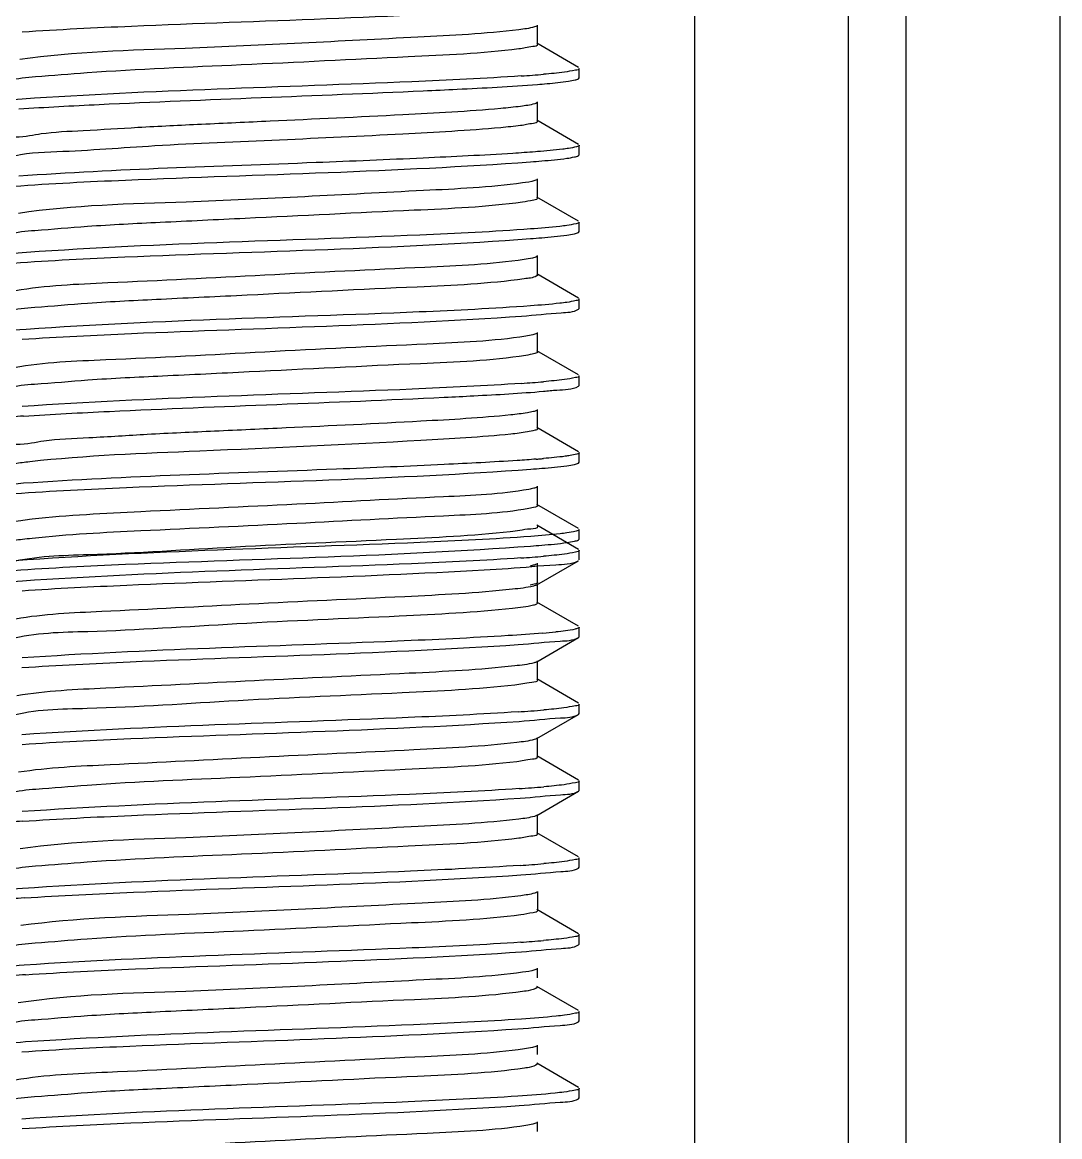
# Model space of a CAD drawing. Extents: x 1031190 to 1725648, y 733081 to 1571294.
# Drawn here: x 1133782.5 to 1134103.8, y 1250140.7 to 1250486 of the extents above; entities that cross this region are included whole.
import ezdxf

# ---------------------------------------------------------------- set-up
doc = ezdxf.new("R2010")
doc.units = 0
doc.header["$LTSCALE"] = 1000
doc.header["$MEASUREMENT"] = 0

msp = doc.modelspace()

# ---------------------------------------------------------------- linework, layer by layer
at = {"linetype": 'Continuous'}
for p, q in [((1133990.71, 1253335.18), (1133990.71, 1248594.16)), ((1134038.33, 1253335.18), (1134038.33, 1248594.16)), ((1134056.19, 1253335.18), (1134056.19, 1248594.16)), ((1134103.82, 1253335.18), (1134103.82, 1248594.16)), ((1133942.1, 1250479.2), (1133942.1, 1250485.16)), ((1133954.76, 1250472.02), (1133941.84, 1250479.51)), ((1133954.99, 1250468.79), (1133954.99, 1250471.76)), ((1133954.99, 1250468.79), (1133954.99, 1250471.76)), ((1133954.76, 1250468.52), (1133954.99, 1250468.79)), ((1133942.1, 1250455.39), (1133942.1, 1250461.34)), ((1133954.76, 1250448.21), (1133941.84, 1250455.69)), ((1133954.99, 1250444.97), (1133954.99, 1250447.95)), ((1133954.99, 1250444.97), (1133954.99, 1250447.95)), ((1133942.02, 1250445.95), (1133941.41, 1250445.9)), ((1133954.76, 1250444.71), (1133954.99, 1250444.97)), ((1133942.1, 1250431.58), (1133942.1, 1250437.53)), ((1133954.76, 1250424.4), (1133941.84, 1250431.88)), ((1133954.99, 1250421.16), (1133954.99, 1250424.14)), ((1133954.99, 1250421.16), (1133954.99, 1250424.14)), ((1133954.76, 1250420.9), (1133954.99, 1250421.16)), ((1133942.1, 1250407.77), (1133942.1, 1250413.72)), ((1133954.76, 1250400.58), (1133941.84, 1250408.07)), ((1133954.99, 1250397.35), (1133954.99, 1250400.32)), ((1133954.99, 1250397.35), (1133954.99, 1250400.32)), ((1133954.76, 1250397.09), (1133954.99, 1250397.35)), ((1133942.1, 1250383.95), (1133942.1, 1250389.91)), ((1133954.76, 1250376.77), (1133941.84, 1250384.25)), ((1133954.99, 1250373.53), (1133954.99, 1250376.51)), ((1133954.99, 1250373.53), (1133954.99, 1250376.51)), ((1133954.76, 1250373.27), (1133954.99, 1250373.53)), ((1133942.1, 1250360.14), (1133942.1, 1250366.09)), ((1133954.76, 1250352.96), (1133941.84, 1250360.44)), ((1133954.76, 1250349.46), (1133954.99, 1250349.72)), ((1133954.99, 1250349.72), (1133954.99, 1250352.7)), ((1133954.99, 1250349.72), (1133954.99, 1250352.7)), ((1133942.1, 1250336.33), (1133942.1, 1250342.28)), ((1133954.76, 1250329.15), (1133941.84, 1250336.63)), ((1133954.76, 1250322.69), (1133941.84, 1250330.17)), ((1133954.99, 1250325.91), (1133954.99, 1250328.89)), ((1133954.99, 1250325.91), (1133954.99, 1250328.89)), ((1133954.76, 1250325.65), (1133954.99, 1250325.91)), ((1133954.99, 1250319.45), (1133954.99, 1250322.43)), ((1133954.99, 1250319.45), (1133954.99, 1250322.43)), ((1133941.84, 1250311.71), (1133954.76, 1250319.19)), ((1133942.1, 1250312.51), (1133942.1, 1250318.47)), ((1133954.6, 1250319.11), (1133954.76, 1250319.19)), ((1133941.84, 1250311.71), (1133941.76, 1250311.67)), ((1133942.1, 1250306.06), (1133942.1, 1250312.01)), ((1133942.1, 1250306.06), (1133941.76, 1250305.71)), ((1133954.76, 1250298.88), (1133941.84, 1250306.36)), ((1133954.99, 1250295.64), (1133954.99, 1250298.62)), ((1133954.99, 1250295.64), (1133954.99, 1250298.62)), ((1133941.84, 1250287.9), (1133954.76, 1250295.38)), ((1133954.76, 1250295.38), (1133954.99, 1250295.64)), ((1133942.1, 1250282.24), (1133942.1, 1250288.2)), ((1133954.76, 1250275.06), (1133941.84, 1250282.55)), ((1133954.99, 1250271.83), (1133954.99, 1250274.8)), ((1133954.99, 1250271.83), (1133954.99, 1250274.8)), ((1133941.84, 1250264.08), (1133954.76, 1250271.57)), ((1133954.76, 1250271.57), (1133954.99, 1250271.83)), ((1133942.1, 1250258.43), (1133942.1, 1250264.38)), ((1133954.76, 1250251.25), (1133941.84, 1250258.73)), ((1133954.99, 1250248.01), (1133954.99, 1250250.99)), ((1133954.99, 1250248.01), (1133954.99, 1250250.99)), ((1133941.84, 1250240.27), (1133954.76, 1250247.75)), ((1133954.76, 1250247.75), (1133954.99, 1250248.01)), ((1133942.1, 1250234.62), (1133942.1, 1250240.57)), ((1133954.76, 1250227.44), (1133941.84, 1250234.92)), ((1133954.99, 1250224.2), (1133954.99, 1250227.18)), ((1133954.99, 1250224.2), (1133954.99, 1250227.18)), ((1133954.76, 1250223.94), (1133954.99, 1250224.2)), ((1133942.1, 1250216.72), (1133942.1, 1250210.77)), ((1133954.76, 1250203.63), (1133941.84, 1250211.11)), ((1133954.99, 1250200.39), (1133954.99, 1250203.36)), ((1133954.99, 1250200.39), (1133954.99, 1250203.36)), ((1133954.76, 1250200.13), (1133954.99, 1250200.39)), ((1133942.1, 1250189.97), (1133942.1, 1250192.95)), ((1133954.76, 1250179.81), (1133941.84, 1250187.29)), ((1133954.99, 1250176.58), (1133954.99, 1250179.55)), ((1133954.99, 1250176.58), (1133954.99, 1250179.55)), ((1133954.76, 1250176.31), (1133954.99, 1250176.58)), ((1133942.1, 1250166.17), (1133942.1, 1250169.13)), ((1133954.76, 1250156), (1133941.84, 1250163.48)), ((1133954.76, 1250152.5), (1133954.99, 1250152.76)), ((1133954.99, 1250152.76), (1133954.99, 1250155.74)), ((1133954.99, 1250152.76), (1133954.99, 1250155.74)), ((1133942.1, 1250142.36), (1133942.1, 1250145.32))]:
    msp.add_line(p, q, dxfattribs=at)
for centre, radius, start, end in [((1133909.65, 1250877.91), 409.43, 273.8331, 274.8033), ((1133909.76, 1250781.3), 408.07, 273.8423, 274.8035), ((1133810.28, 1249949.72), 415.21, 93.7981, 94.8008), ((1133914.43, 1250700.01), 350.4, 274.451, 274.6348), ((1133918.24, 1250653.02), 303.26, 274.6342, 274.8518), ((1133909.5, 1250730.4), 411.26, 273.8184, 274.8056), ((1133926.57, 1250502.76), 206.72, 274.7435, 275.8811), ((1133908.37, 1250697.04), 425.57, 273.7257, 274.8047), ((1133908.81, 1250667.69), 420.01, 273.7603, 274.8059), ((1133809.88, 1249829.33), 410.06, 93.8289, 94.8034), ((1133909.2, 1250638.95), 415.07, 273.7925, 274.8061), ((1133810.58, 1249796.73), 418.88, 93.7677, 94.8057), ((1133909.12, 1250611.31), 411.26, 273.8662, 274.8539), ((1133811.13, 1249765.94), 425.88, 93.7244, 94.8042)]:
    msp.add_arc(centre, radius, start, end, dxfattribs=at)
for points, knots in [([(1133782.45, 1250483.06), (1133793.73, 1250483.83), (1133845.25, 1250486.31), (1133896.84, 1250487.5), (1133937.02, 1250490.23)], [0, 0, 0, 0, 0.219185, 1, 1, 1, 1]), ([(1133941.84, 1250484.86), (1133941.62, 1250484.73), (1133939.78, 1250484.13), (1133937.87, 1250483.92), (1133936.23, 1250483.72)], [0, 0, 0, 0, 0.135599, 1, 1, 1, 1]), ([(1133936.23, 1250483.72), (1133925.88, 1250482.43), (1133891.39, 1250480.79), (1133839.95, 1250477.87), (1133798.66, 1250476.92), (1133781.72, 1250474.49)], [0, 0, 0, 0, 0.202178, 0.668259, 1, 1, 1, 1]), ([(1133936.23, 1250477.76), (1133924.86, 1250476.35), (1133896.15, 1250475.06), (1133851.61, 1250472.77), (1133813.03, 1250471.28), (1133789.14, 1250469.28), (1133780.95, 1250468.68), (1133778.3, 1250467.86)], [0, 0, 0, 0, 0.217203, 0.543941, 0.846117, 0.947352, 1, 1, 1, 1]), ([(1133942.1, 1250479.2), (1133942.1, 1250478.65), (1133939.16, 1250478.35), (1133937.7, 1250477.95), (1133936.23, 1250477.76)], [0, 0, 0, 0, 0.270603, 1, 1, 1, 1]), ([(1133954.99, 1250471.76), (1133954.99, 1250471.33), (1133952.7, 1250471.04), (1133951.55, 1250470.73), (1133950.4, 1250470.58)], [0, 0, 0, 0, 0.271523, 1, 1, 1, 1]), ([(1133937.02, 1250469.4), (1133925.74, 1250468.63), (1133874.22, 1250466.15), (1133822.63, 1250464.96), (1133782.45, 1250462.22)], [0, 0, 0, 0, 0.219186, 1, 1, 1, 1]), ([(1133942.02, 1250466.78), (1133943.02, 1250466.86), (1133946.25, 1250467.14), (1133949.47, 1250467.45), (1133951.69, 1250467.79)], [0, 0, 0, 0, 0.307999, 1, 1, 1, 1]), ([(1133951.69, 1250467.79), (1133952.36, 1250467.89), (1133953.39, 1250468.08), (1133954.43, 1250468.33), (1133954.76, 1250468.52)], [0, 0, 0, 0, 0.636475, 1, 1, 1, 1]), ([(1133781.34, 1250459.17), (1133789.64, 1250459.75), (1133831.41, 1250461.9), (1133873.21, 1250463.25), (1133906.68, 1250464.79)], [0, 0, 0, 0, 0.198843, 1, 1, 1, 1]), ([(1133906.68, 1250464.79), (1133910.17, 1250464.94), (1133921.96, 1250465.51), (1133933.74, 1250466.13), (1133942.02, 1250466.78)], [0, 0, 0, 0, 0.29642, 1, 1, 1, 1]), ([(1133782.45, 1250462.22), (1133778.35, 1250461.94), (1133772.59, 1250461.14), (1133766.32, 1250461.04), (1133764.72, 1250460.12)], [0, 0, 0, 0, 0.6903, 1, 1, 1, 1]), ([(1133941.84, 1250461.04), (1133941.63, 1250460.92), (1133940, 1250460.37), (1133938.29, 1250460.17), (1133936.83, 1250459.98)], [0, 0, 0, 0, 0.138888, 1, 1, 1, 1]), ([(1133900.32, 1250457.34), (1133886.63, 1250456.62), (1133865.83, 1250455.68), (1133838.53, 1250454.4), (1133819.09, 1250453.5), (1133802.91, 1250452.41), (1133789.25, 1250451.89), (1133783.01, 1250450.32), (1133777.38, 1250450.42), (1133777.38, 1250449.44)], [0, 0, 0, 0, 0.333656, 0.505798, 0.66612, 0.803713, 0.909344, 0.976032, 1, 1, 1, 1]), ([(1133936.83, 1250459.98), (1133934.78, 1250459.71), (1133922.63, 1250458.51), (1133910.44, 1250457.88), (1133900.32, 1250457.34)], [0, 0, 0, 0, 0.16974, 1, 1, 1, 1]), ([(1133936.83, 1250454.03), (1133934.78, 1250453.76), (1133922.63, 1250452.56), (1133910.44, 1250451.93), (1133900.32, 1250451.39)], [0, 0, 0, 0, 0.16974, 1, 1, 1, 1]), ([(1133942.1, 1250455.39), (1133942.1, 1250454.89), (1133939.48, 1250454.56), (1133938.15, 1250454.2), (1133936.83, 1250454.03)], [0, 0, 0, 0, 0.272538, 1, 1, 1, 1]), ([(1133900.32, 1250451.39), (1133887.61, 1250450.72), (1133862.01, 1250449.47), (1133826.19, 1250448.12), (1133798.39, 1250445.88), (1133783, 1250445.56), (1133778.23, 1250444.03)], [0, 0, 0, 0, 0.312169, 0.628846, 0.877123, 1, 1, 1, 1]), ([(1133951.69, 1250446.95), (1133951.08, 1250446.86), (1133947.87, 1250446.43), (1133944.64, 1250446.15), (1133942.02, 1250445.95)], [0, 0, 0, 0, 0.190994, 1, 1, 1, 1]), ([(1133954.99, 1250447.95), (1133954.99, 1250447.63), (1133953.4, 1250447.29), (1133952.52, 1250447.08), (1133951.69, 1250446.95)], [0, 0, 0, 0, 0.277611, 1, 1, 1, 1]), ([(1133779.88, 1250435.25), (1133791.38, 1250436.09), (1133844.73, 1250438.69), (1133898.16, 1250439.73), (1133939.92, 1250442.81)], [0, 0, 0, 0, 0.216008, 1, 1, 1, 1]), ([(1133906.68, 1250443.95), (1133895.61, 1250443.44), (1133853.83, 1250441.67), (1133812.01, 1250440.48), (1133781.34, 1250438.33)], [0, 0, 0, 0, 0.264864, 1, 1, 1, 1]), ([(1133941.41, 1250445.9), (1133939.09, 1250445.72), (1133927.52, 1250444.93), (1133915.93, 1250444.37), (1133906.68, 1250443.95)], [0, 0, 0, 0, 0.200777, 1, 1, 1, 1]), ([(1133939.92, 1250442.81), (1133941.07, 1250442.9), (1133944.82, 1250443.19), (1133948.57, 1250443.53), (1133951.15, 1250443.89)], [0, 0, 0, 0, 0.307522, 1, 1, 1, 1]), ([(1133951.15, 1250443.89), (1133951.94, 1250444), (1133953.14, 1250444.22), (1133954.38, 1250444.49), (1133954.76, 1250444.71)], [0, 0, 0, 0, 0.642871, 1, 1, 1, 1]), ([(1133937.4, 1250436.24), (1133927.25, 1250434.84), (1133892.43, 1250433.29), (1133840.48, 1250430.17), (1133798.41, 1250429.4), (1133781.24, 1250426.79)], [0, 0, 0, 0, 0.196411, 0.666993, 1, 1, 1, 1]), ([(1133941.84, 1250437.23), (1133941.65, 1250437.12), (1133940.21, 1250436.61), (1133938.69, 1250436.42), (1133937.4, 1250436.24)], [0, 0, 0, 0, 0.142204, 1, 1, 1, 1]), ([(1133937.4, 1250430.29), (1133926.29, 1250428.76), (1133897.56, 1250427.53), (1133860.15, 1250425.65), (1133826.4, 1250424.05), (1133804.65, 1250422.99), (1133789.07, 1250421.62), (1133780.78, 1250421.07), (1133778.16, 1250420.2)], [0, 0, 0, 0, 0.210757, 0.539438, 0.704601, 0.845971, 0.948094, 1, 1, 1, 1]), ([(1133942.1, 1250431.58), (1133942.1, 1250431.13), (1133939.79, 1250430.77), (1133938.58, 1250430.45), (1133937.4, 1250430.29)], [0, 0, 0, 0, 0.27426, 1, 1, 1, 1]), ([(1133951.15, 1250423.06), (1133950.43, 1250422.96), (1133946.7, 1250422.5), (1133942.95, 1250422.2), (1133939.92, 1250421.98)], [0, 0, 0, 0, 0.191306, 1, 1, 1, 1]), ([(1133954.99, 1250424.14), (1133954.99, 1250423.77), (1133953.11, 1250423.45), (1133952.11, 1250423.19), (1133951.15, 1250423.06)], [0, 0, 0, 0, 0.274588, 1, 1, 1, 1]), ([(1133779.73, 1250411.43), (1133791.22, 1250412.27), (1133844.6, 1250414.87), (1133898.06, 1250415.92), (1133939.87, 1250419)], [0, 0, 0, 0, 0.215575, 1, 1, 1, 1]), ([(1133939.92, 1250421.98), (1133928.48, 1250421.13), (1133875.13, 1250418.53), (1133821.7, 1250417.47), (1133779.88, 1250414.41)], [0, 0, 0, 0, 0.214793, 1, 1, 1, 1]), ([(1133939.87, 1250419), (1133941.03, 1250419.08), (1133944.79, 1250419.38), (1133948.55, 1250419.71), (1133951.13, 1250420.08)], [0, 0, 0, 0, 0.307509, 1, 1, 1, 1]), ([(1133951.13, 1250420.08), (1133951.93, 1250420.19), (1133953.14, 1250420.4), (1133954.38, 1250420.68), (1133954.76, 1250420.9)], [0, 0, 0, 0, 0.64301, 1, 1, 1, 1]), ([(1133937.93, 1250412.51), (1133927.74, 1250411.01), (1133900.88, 1250409.84), (1133857.89, 1250407.72), (1133815.66, 1250405.44), (1133789.76, 1250404.47), (1133780.32, 1250402.83)], [0, 0, 0, 0, 0.195765, 0.5095, 0.817954, 1, 1, 1, 1]), ([(1133941.84, 1250413.42), (1133941.42, 1250413.18), (1133940.09, 1250412.87), (1133938.78, 1250412.63), (1133937.93, 1250412.51)], [0, 0, 0, 0, 0.360057, 1, 1, 1, 1]), ([(1133937.93, 1250406.55), (1133926.98, 1250404.95), (1133898.27, 1250403.79), (1133860.79, 1250401.86), (1133826.76, 1250400.25), (1133804.77, 1250399.19), (1133789.07, 1250397.79), (1133780.72, 1250397.26), (1133778.11, 1250396.36)], [0, 0, 0, 0, 0.20733, 0.536865, 0.70321, 0.84565, 0.948324, 1, 1, 1, 1]), ([(1133942.1, 1250407.77), (1133942.1, 1250407.63), (1133940.65, 1250406.66), (1133939.26, 1250406.75), (1133937.93, 1250406.55)], [0, 0, 0, 0, 0.0912, 1, 1, 1, 1]), ([(1133939.87, 1250398.16), (1133928.41, 1250397.32), (1133875.02, 1250394.71), (1133821.57, 1250393.66), (1133779.73, 1250390.59)], [0, 0, 0, 0, 0.215095, 1, 1, 1, 1]), ([(1133951.13, 1250399.24), (1133950.42, 1250399.14), (1133946.67, 1250398.68), (1133942.91, 1250398.38), (1133939.87, 1250398.16)], [0, 0, 0, 0, 0.191314, 1, 1, 1, 1]), ([(1133954.99, 1250400.32), (1133954.99, 1250399.95), (1133953.1, 1250399.63), (1133952.1, 1250399.38), (1133951.13, 1250399.24)], [0, 0, 0, 0, 0.274525, 1, 1, 1, 1]), ([(1133782.37, 1250387.8), (1133793.65, 1250388.57), (1133845.23, 1250391.06), (1133896.87, 1250392.24), (1133937.1, 1250394.99)], [0, 0, 0, 0, 0.219065, 1, 1, 1, 1]), ([(1133937.1, 1250394.99), (1133941.19, 1250395.27), (1133946.92, 1250396.06), (1133953.17, 1250396.17), (1133954.76, 1250397.09)], [0, 0, 0, 0, 0.690194, 1, 1, 1, 1]), ([(1133938.44, 1250388.77), (1133928.31, 1250387.19), (1133901.27, 1250386.08), (1133857.9, 1250383.92), (1133815.32, 1250381.55), (1133789.24, 1250380.69), (1133779.9, 1250378.94)], [0, 0, 0, 0, 0.193557, 0.5097, 0.820432, 1, 1, 1, 1]), ([(1133941.84, 1250389.6), (1133941.47, 1250389.39), (1133940.31, 1250389.1), (1133939.17, 1250388.89), (1133938.44, 1250388.77)], [0, 0, 0, 0, 0.365495, 1, 1, 1, 1]), ([(1133938.44, 1250382.82), (1133927.65, 1250381.13), (1133898.97, 1250380.05), (1133861.45, 1250378.07), (1133827.14, 1250376.45), (1133804.91, 1250375.4), (1133789.09, 1250373.96), (1133780.67, 1250373.46), (1133778.06, 1250372.54)], [0, 0, 0, 0, 0.203778, 0.534105, 0.701642, 0.84519, 0.948477, 1, 1, 1, 1]), ([(1133942.1, 1250383.95), (1133942.1, 1250383.59), (1133940.34, 1250383.2), (1133939.36, 1250382.96), (1133938.44, 1250382.82)], [0, 0, 0, 0, 0.279238, 1, 1, 1, 1]), ([(1133937.1, 1250374.15), (1133925.82, 1250373.38), (1133874.24, 1250370.9), (1133822.6, 1250369.71), (1133782.37, 1250366.96)], [0, 0, 0, 0, 0.219073, 1, 1, 1, 1]), ([(1133954.99, 1250376.51), (1133954.99, 1250376.08), (1133952.72, 1250375.79), (1133951.56, 1250375.48), (1133950.42, 1250375.33)], [0, 0, 0, 0, 0.271595, 1, 1, 1, 1]), ([(1133913.18, 1250369.84), (1133916.24, 1250369.99), (1133926.49, 1250370.5), (1133936.73, 1250371.08), (1133943.89, 1250371.69)], [0, 0, 0, 0, 0.29883, 1, 1, 1, 1]), ([(1133943.89, 1250371.69), (1133945.29, 1250371.81), (1133948.87, 1250372.29), (1133952.81, 1250372.14), (1133954.76, 1250373.27)], [0, 0, 0, 0, 0.383631, 1, 1, 1, 1]), ([(1133782.78, 1250364.02), (1133791.65, 1250364.61), (1133835.11, 1250366.79), (1133878.6, 1250368.18), (1133913.18, 1250369.84)], [0, 0, 0, 0, 0.204374, 1, 1, 1, 1]), ([(1133938.91, 1250365.03), (1133937.21, 1250364.75), (1133926.25, 1250363.5), (1133915.24, 1250362.91), (1133905.95, 1250362.4)], [0, 0, 0, 0, 0.156149, 1, 1, 1, 1]), ([(1133941.84, 1250365.79), (1133941.51, 1250365.6), (1133940.52, 1250365.33), (1133939.54, 1250365.14), (1133938.91, 1250365.03)], [0, 0, 0, 0, 0.371732, 1, 1, 1, 1]), ([(1133905.95, 1250362.4), (1133892.03, 1250361.62), (1133870.71, 1250360.65), (1133842.49, 1250359.33), (1133821.98, 1250358.41), (1133804.77, 1250357.26), (1133790.13, 1250356.76), (1133783.47, 1250355.06), (1133777.37, 1250355.24), (1133777.38, 1250354.19)], [0, 0, 0, 0, 0.324234, 0.49621, 0.658258, 0.798515, 0.906808, 0.975392, 1, 1, 1, 1]), ([(1133942.1, 1250360.14), (1133942.1, 1250359.82), (1133940.59, 1250359.42), (1133939.71, 1250359.22), (1133938.91, 1250359.08)], [0, 0, 0, 0, 0.282702, 1, 1, 1, 1]), ([(1133905.95, 1250356.44), (1133883.12, 1250355.17), (1133842.73, 1250353.25), (1133802.25, 1250351.79), (1133784.76, 1250349.85)], [0, 0, 0, 0, 0.565123, 1, 1, 1, 1]), ([(1133938.91, 1250359.08), (1133937.21, 1250358.8), (1133926.25, 1250357.54), (1133915.24, 1250356.96), (1133905.95, 1250356.44)], [0, 0, 0, 0, 0.156149, 1, 1, 1, 1]), ([(1133784.76, 1250349.85), (1133783.98, 1250349.76), (1133781.73, 1250349.47), (1133779.42, 1250349.22), (1133778.03, 1250348.71)], [0, 0, 0, 0, 0.346329, 1, 1, 1, 1]), ([(1133941.62, 1250350.67), (1133939.68, 1250350.51), (1133930.21, 1250349.85), (1133920.73, 1250349.37), (1133913.18, 1250349)], [0, 0, 0, 0, 0.20481, 1, 1, 1, 1]), ([(1133952.17, 1250351.77), (1133951.65, 1250351.69), (1133948.9, 1250351.29), (1133946.13, 1250351.04), (1133943.89, 1250350.85)], [0, 0, 0, 0, 0.190734, 1, 1, 1, 1]), ([(1133954.99, 1250352.7), (1133954.99, 1250352.42), (1133953.65, 1250352.07), (1133952.88, 1250351.89), (1133952.17, 1250351.77)], [0, 0, 0, 0, 0.281222, 1, 1, 1, 1]), ([(1133780.08, 1250340.01), (1133791.61, 1250340.85), (1133844.92, 1250343.45), (1133898.3, 1250344.49), (1133939.99, 1250347.57)], [0, 0, 0, 0, 0.21664, 1, 1, 1, 1]), ([(1133913.18, 1250349), (1133902.04, 1250348.47), (1133858.57, 1250346.59), (1133815.06, 1250345.36), (1133782.78, 1250343.18)], [0, 0, 0, 0, 0.256445, 1, 1, 1, 1]), ([(1133939.99, 1250347.57), (1133941.14, 1250347.65), (1133944.87, 1250347.94), (1133948.6, 1250348.28), (1133951.16, 1250348.64)], [0, 0, 0, 0, 0.30754, 1, 1, 1, 1]), ([(1133951.16, 1250348.64), (1133951.95, 1250348.76), (1133953.15, 1250348.97), (1133954.38, 1250349.24), (1133954.76, 1250349.46)], [0, 0, 0, 0, 0.64268, 1, 1, 1, 1]), ([(1133782.78, 1250343.18), (1133778.6, 1250342.9), (1133772.74, 1250342.09), (1133766.34, 1250341.99), (1133764.72, 1250341.05)], [0, 0, 0, 0, 0.690599, 1, 1, 1, 1]), ([(1133939.35, 1250341.3), (1133930.66, 1250339.74), (1133906.57, 1250338.8), (1133866.55, 1250336.55), (1133824.02, 1250334.65), (1133796.66, 1250333.26), (1133785.46, 1250332.07)], [0, 0, 0, 0, 0.17175, 0.467319, 0.780864, 1, 1, 1, 1]), ([(1133941.84, 1250341.98), (1133941.56, 1250341.82), (1133940.72, 1250341.57), (1133939.88, 1250341.39), (1133939.35, 1250341.3)], [0, 0, 0, 0, 0.378304, 1, 1, 1, 1]), ([(1133942.1, 1250336.33), (1133942.1, 1250336.04), (1133940.82, 1250335.65), (1133940.05, 1250335.47), (1133939.35, 1250335.34)], [0, 0, 0, 0, 0.286254, 1, 1, 1, 1]), ([(1133939.35, 1250335.34), (1133930.66, 1250333.78), (1133906.57, 1250332.84), (1133866.55, 1250330.59), (1133824.02, 1250328.7), (1133796.66, 1250327.31), (1133785.46, 1250326.11)], [0, 0, 0, 0, 0.17175, 0.467319, 0.780864, 1, 1, 1, 1]), ([(1133785.46, 1250332.07), (1133783.44, 1250331.85), (1133781.52, 1250331.25), (1133777.37, 1250331.11), (1133777.38, 1250330.37)], [0, 0, 0, 0, 0.733425, 1, 1, 1, 1]), ([(1133942.1, 1250329.87), (1133942.1, 1250329.1), (1133937.73, 1250328.99), (1133935.72, 1250328.35), (1133933.6, 1250328.13)], [0, 0, 0, 0, 0.266085, 1, 1, 1, 1]), ([(1133954.99, 1250328.89), (1133954.99, 1250328.52), (1133953.12, 1250328.2), (1133952.13, 1250327.94), (1133951.16, 1250327.81)], [0, 0, 0, 0, 0.274675, 1, 1, 1, 1]), ([(1133785.46, 1250326.11), (1133784.48, 1250326.01), (1133781.89, 1250325.62), (1133779.08, 1250325.56), (1133777.64, 1250324.72)], [0, 0, 0, 0, 0.373138, 1, 1, 1, 1]), ([(1133933.6, 1250328.13), (1133921.88, 1250326.91), (1133893.49, 1250325.47), (1133849.85, 1250323.68), (1133810.16, 1250321), (1133786.61, 1250320.63), (1133778.77, 1250318.66)], [0, 0, 0, 0, 0.227857, 0.549507, 0.843778, 1, 1, 1, 1]), ([(1133939.99, 1250326.73), (1133928.58, 1250325.89), (1133875.28, 1250323.28), (1133821.9, 1250322.21), (1133780.08, 1250319.18)], [0, 0, 0, 0, 0.214363, 1, 1, 1, 1]), ([(1133951.16, 1250327.81), (1133950.46, 1250327.71), (1133946.74, 1250327.25), (1133943.01, 1250326.95), (1133939.99, 1250326.73)], [0, 0, 0, 0, 0.191294, 1, 1, 1, 1]), ([(1133951.15, 1250324.83), (1133951.94, 1250324.94), (1133953.14, 1250325.15), (1133954.38, 1250325.43), (1133954.76, 1250325.65)], [0, 0, 0, 0, 0.642865, 1, 1, 1, 1]), ([(1133779.88, 1250316.19), (1133791.39, 1250317.03), (1133844.74, 1250319.63), (1133898.17, 1250320.67), (1133939.92, 1250323.75)], [0, 0, 0, 0, 0.216028, 1, 1, 1, 1]), ([(1133939.92, 1250323.75), (1133941.07, 1250323.83), (1133944.82, 1250324.13), (1133948.57, 1250324.46), (1133951.15, 1250324.83)], [0, 0, 0, 0, 0.307523, 1, 1, 1, 1]), ([(1133954.99, 1250322.43), (1133954.99, 1250322), (1133952.72, 1250321.71), (1133951.56, 1250321.4), (1133950.42, 1250321.25)], [0, 0, 0, 0, 0.271575, 1, 1, 1, 1]), ([(1133936.89, 1250320.05), (1133925.61, 1250319.29), (1133874.14, 1250316.81), (1133822.62, 1250315.62), (1133782.5, 1250312.89)], [0, 0, 0, 0, 0.219473, 1, 1, 1, 1]), ([(1133932.96, 1250316.82), (1133937.9, 1250317.13), (1133945.01, 1250317.94), (1133952.48, 1250318.18), (1133954.6, 1250319.11)], [0, 0, 0, 0, 0.681451, 1, 1, 1, 1]), ([(1133782.39, 1250309.91), (1133793.18, 1250310.64), (1133843.37, 1250313.07), (1133893.61, 1250314.37), (1133932.96, 1250316.82)], [0, 0, 0, 0, 0.215245, 1, 1, 1, 1]), ([(1133941.84, 1250318.17), (1133941.6, 1250318.03), (1133940.9, 1250317.8), (1133940.2, 1250317.65), (1133939.76, 1250317.56)], [0, 0, 0, 0, 0.385895, 1, 1, 1, 1]), ([(1133782.5, 1250312.89), (1133778.38, 1250312.61), (1133772.61, 1250311.81), (1133766.32, 1250311.7), (1133764.72, 1250310.78)], [0, 0, 0, 0, 0.690338, 1, 1, 1, 1]), ([(1133941.76, 1250311.67), (1133941.46, 1250311.51), (1133939.01, 1250310.83), (1133936.49, 1250310.59), (1133934.31, 1250310.35)], [0, 0, 0, 0, 0.133347, 1, 1, 1, 1]), ([(1133942.1, 1250312.51), (1133942.1, 1250312.27), (1133941.03, 1250311.88), (1133940.35, 1250311.72), (1133939.76, 1250311.61)], [0, 0, 0, 0, 0.290879, 1, 1, 1, 1]), ([(1133934.31, 1250310.35), (1133923.22, 1250309.15), (1133895.99, 1250307.77), (1133853.54, 1250305.86), (1133813.38, 1250303.63), (1133789.12, 1250302.65), (1133780.31, 1250301.12)], [0, 0, 0, 0, 0.216982, 0.529712, 0.826099, 1, 1, 1, 1]), ([(1133941.76, 1250305.71), (1133941.46, 1250305.56), (1133939.01, 1250304.87), (1133936.49, 1250304.63), (1133934.31, 1250304.4)], [0, 0, 0, 0, 0.133347, 1, 1, 1, 1]), ([(1133934.31, 1250304.4), (1133922.66, 1250303.13), (1133894.15, 1250301.7), (1133850.2, 1250299.92), (1133810.19, 1250297.1), (1133786.41, 1250296.89), (1133778.61, 1250294.81)], [0, 0, 0, 0, 0.225438, 0.548607, 0.844824, 1, 1, 1, 1]), ([(1133954.6, 1250298.27), (1133954.31, 1250298.14), (1133952.05, 1250297.55), (1133949.74, 1250297.34), (1133947.75, 1250297.13)], [0, 0, 0, 0, 0.138302, 1, 1, 1, 1]), ([(1133954.99, 1250298.62), (1133954.99, 1250298.55), (1133954.86, 1250298.39), (1133954.7, 1250298.32), (1133954.6, 1250298.27)], [0, 0, 0, 0, 0.368034, 1, 1, 1, 1]), ([(1133932.96, 1250295.99), (1133921.53, 1250295.27), (1133871.34, 1250292.91), (1133821.09, 1250291.71), (1133782.39, 1250289.07)], [0, 0, 0, 0, 0.227972, 1, 1, 1, 1]), ([(1133936.02, 1250293.21), (1133940.37, 1250293.49), (1133946.44, 1250294.34), (1133953.08, 1250294.41), (1133954.76, 1250295.38)], [0, 0, 0, 0, 0.691294, 1, 1, 1, 1]), ([(1133782.34, 1250286.09), (1133793.49, 1250286.85), (1133844.72, 1250289.32), (1133896, 1250290.55), (1133936.02, 1250293.21)], [0, 0, 0, 0, 0.217913, 1, 1, 1, 1]), ([(1133941.84, 1250287.9), (1133941.58, 1250287.74), (1133939.33, 1250287.06), (1133937.01, 1250286.84), (1133935, 1250286.61)], [0, 0, 0, 0, 0.130217, 1, 1, 1, 1]), ([(1133935, 1250286.61), (1133924.16, 1250285.38), (1133897.24, 1250284.03), (1133855, 1250282.09), (1133814.5, 1250279.92), (1133789.86, 1250278.86), (1133780.76, 1250277.38)], [0, 0, 0, 0, 0.211892, 0.522694, 0.821014, 1, 1, 1, 1]), ([(1133935, 1250280.66), (1133923.43, 1250279.35), (1133894.83, 1250277.92), (1133850.6, 1250276.15), (1133810.28, 1250273.21), (1133786.26, 1250273.15), (1133778.49, 1250270.96)], [0, 0, 0, 0, 0.222801, 0.547327, 0.845545, 1, 1, 1, 1]), ([(1133942.1, 1250282.24), (1133942.1, 1250281.59), (1133938.49, 1250281.37), (1133936.78, 1250280.86), (1133935, 1250280.66)], [0, 0, 0, 0, 0.26802, 1, 1, 1, 1]), ([(1133954.99, 1250274.8), (1133954.99, 1250274.36), (1133952.62, 1250274.08), (1133951.44, 1250273.75), (1133950.25, 1250273.6)], [0, 0, 0, 0, 0.270977, 1, 1, 1, 1]), ([(1133936.02, 1250272.37), (1133924.68, 1250271.62), (1133873.45, 1250269.16), (1133822.17, 1250267.97), (1133782.34, 1250265.26)], [0, 0, 0, 0, 0.221636, 1, 1, 1, 1]), ([(1133936.35, 1250269.42), (1133940.62, 1250269.7), (1133946.59, 1250270.53), (1133953.1, 1250270.61), (1133954.76, 1250271.57)], [0, 0, 0, 0, 0.690984, 1, 1, 1, 1]), ([(1133782.44, 1250262.29), (1133793.64, 1250263.05), (1133844.94, 1250265.52), (1133896.3, 1250266.73), (1133936.35, 1250269.42)], [0, 0, 0, 0, 0.218477, 1, 1, 1, 1]), ([(1133941.84, 1250264.08), (1133941.6, 1250263.94), (1133939.57, 1250263.31), (1133937.47, 1250263.09), (1133935.66, 1250262.88)], [0, 0, 0, 0, 0.13294, 1, 1, 1, 1]), ([(1133935.66, 1250262.88), (1133925.07, 1250261.62), (1133898.48, 1250260.29), (1133856.46, 1250258.32), (1133815.64, 1250256.2), (1133790.63, 1250255.07), (1133781.25, 1250253.65)], [0, 0, 0, 0, 0.206815, 0.515694, 0.81594, 1, 1, 1, 1]), ([(1133935.66, 1250256.92), (1133924.18, 1250255.56), (1133895.51, 1250254.23), (1133851.16, 1250251.99), (1133812.92, 1250250.48), (1133789.21, 1250248.53), (1133781.06, 1250247.91), (1133778.38, 1250247.12)], [0, 0, 0, 0, 0.21995, 0.54567, 0.845919, 0.946858, 1, 1, 1, 1]), ([(1133942.1, 1250258.43), (1133942.1, 1250257.83), (1133938.85, 1250257.57), (1133937.27, 1250257.11), (1133935.66, 1250256.92)], [0, 0, 0, 0, 0.269268, 1, 1, 1, 1]), ([(1133954.99, 1250250.99), (1133954.99, 1250250.55), (1133952.67, 1250250.27), (1133951.5, 1250249.95), (1133950.32, 1250249.8)], [0, 0, 0, 0, 0.271239, 1, 1, 1, 1]), ([(1133936.35, 1250248.58), (1133925.04, 1250247.82), (1133873.74, 1250245.36), (1133822.37, 1250244.17), (1133782.44, 1250241.45)], [0, 0, 0, 0, 0.220782, 1, 1, 1, 1]), ([(1133936.65, 1250245.62), (1133940.85, 1250245.91), (1133946.72, 1250246.72), (1133953.13, 1250246.82), (1133954.76, 1250247.75)], [0, 0, 0, 0, 0.690688, 1, 1, 1, 1]), ([(1133782.49, 1250238.48), (1133793.73, 1250239.24), (1133845.12, 1250241.72), (1133896.56, 1250242.92), (1133936.65, 1250245.62)], [0, 0, 0, 0, 0.2189, 1, 1, 1, 1]), ([(1133936.28, 1250239.14), (1133925.95, 1250237.85), (1133891.49, 1250236.21), (1133840.05, 1250233.29), (1133798.74, 1250232.33), (1133781.76, 1250229.91)], [0, 0, 0, 0, 0.201754, 0.667715, 1, 1, 1, 1]), ([(1133941.84, 1250240.27), (1133941.62, 1250240.14), (1133939.8, 1250239.55), (1133937.91, 1250239.34), (1133936.28, 1250239.14)], [0, 0, 0, 0, 0.135878, 1, 1, 1, 1]), ([(1133936.28, 1250233.19), (1133924.92, 1250231.77), (1133896.21, 1250230.48), (1133851.65, 1250228.18), (1133813.05, 1250226.7), (1133789.14, 1250224.7), (1133780.95, 1250224.1), (1133778.29, 1250223.28)], [0, 0, 0, 0, 0.216944, 0.543769, 0.846123, 0.94739, 1, 1, 1, 1]), ([(1133942.1, 1250234.62), (1133942.1, 1250234.07), (1133939.18, 1250233.77), (1133937.74, 1250233.37), (1133936.28, 1250233.19)], [0, 0, 0, 0, 0.270735, 1, 1, 1, 1]), ([(1133954.99, 1250227.18), (1133954.99, 1250226.74), (1133952.7, 1250226.46), (1133951.54, 1250226.14), (1133950.38, 1250225.99)], [0, 0, 0, 0, 0.271443, 1, 1, 1, 1]), ([(1133936.65, 1250224.79), (1133925.36, 1250224.02), (1133873.97, 1250221.55), (1133822.52, 1250220.36), (1133782.49, 1250217.64)], [0, 0, 0, 0, 0.220034, 1, 1, 1, 1]), ([(1133783.06, 1250214.7), (1133794.34, 1250215.46), (1133845.61, 1250217.92), (1133896.93, 1250219.15), (1133936.85, 1250221.82)], [0, 0, 0, 0, 0.220426, 1, 1, 1, 1]), ([(1133936.85, 1250221.82), (1133940.99, 1250222.1), (1133946.84, 1250222.83), (1133953.12, 1250223.07), (1133954.76, 1250223.96)], [0, 0, 0, 0, 0.69021, 1, 1, 1, 1]), ([(1133782.49, 1250217.64), (1133778.38, 1250217.36), (1133772.61, 1250216.56), (1133766.32, 1250216.45), (1133764.72, 1250215.53)], [0, 0, 0, 0, 0.690334, 1, 1, 1, 1]), ([(1133936.88, 1250215.4), (1133926.75, 1250214.07), (1133892.41, 1250212.47), (1133840.85, 1250209.53), (1133799.24, 1250208.53), (1133782, 1250206.13)], [0, 0, 0, 0, 0.197543, 0.663489, 1, 1, 1, 1]), ([(1133941.84, 1250216.46), (1133941.63, 1250216.34), (1133940.02, 1250215.79), (1133938.33, 1250215.59), (1133936.88, 1250215.4)], [0, 0, 0, 0, 0.139149, 1, 1, 1, 1]), ([(1133936.88, 1250209.45), (1133925.65, 1250207.97), (1133896.91, 1250206.72), (1133852.18, 1250204.38), (1133813.2, 1250202.91), (1133789.09, 1250200.86), (1133780.85, 1250200.29), (1133778.22, 1250199.44)], [0, 0, 0, 0, 0.213782, 0.541615, 0.846127, 0.947805, 1, 1, 1, 1]), ([(1133942.1, 1250210.77), (1133941.99, 1250210.27), (1133939.59, 1250210.01), (1133938.16, 1250209.62), (1133936.88, 1250209.45)], [0, 0, 0, 0, 0.283505, 1, 1, 1, 1]), ([(1133954.99, 1250203.36), (1133954.99, 1250202.92), (1133952.65, 1250202.58), (1133951.45, 1250202.31), (1133950.26, 1250202.17)], [0, 0, 0, 0, 0.273218, 1, 1, 1, 1]), ([(1133936.85, 1250200.99), (1133925.63, 1250200.22), (1133874.37, 1250197.77), (1133823.05, 1250196.55), (1133783.06, 1250193.86)], [0, 0, 0, 0, 0.218989, 1, 1, 1, 1]), ([(1133783.47, 1250190.92), (1133794.81, 1250191.67), (1133846.03, 1250194.12), (1133897.31, 1250195.31), (1133937.13, 1250198.03)], [0, 0, 0, 0, 0.22166, 1, 1, 1, 1]), ([(1133937.13, 1250198.03), (1133941.21, 1250198.31), (1133946.93, 1250199.1), (1133953.17, 1250199.21), (1133954.76, 1250200.13)], [0, 0, 0, 0, 0.690165, 1, 1, 1, 1]), ([(1133783.06, 1250193.86), (1133778.81, 1250193.58), (1133772.86, 1250192.76), (1133766.37, 1250192.67), (1133764.72, 1250191.72)], [0, 0, 0, 0, 0.690918, 1, 1, 1, 1]), ([(1133937.45, 1250191.67), (1133927.3, 1250190.26), (1133892.44, 1250188.71), (1133840.45, 1250185.57), (1133798.34, 1250184.83), (1133781.18, 1250182.2)], [0, 0, 0, 0, 0.196293, 0.667285, 1, 1, 1, 1]), ([(1133941.84, 1250192.65), (1133941.65, 1250192.54), (1133940.22, 1250192.03), (1133938.72, 1250191.84), (1133937.45, 1250191.67)], [0, 0, 0, 0, 0.142507, 1, 1, 1, 1]), ([(1133941.84, 1250187.29), (1133942.5, 1250186.91), (1133939.22, 1250185.81), (1133938.25, 1250185.83), (1133937.45, 1250185.71)], [0, 0, 0, 0, 0.48462, 1, 1, 1, 1]), ([(1133937.45, 1250185.71), (1133926.35, 1250184.17), (1133897.62, 1250182.96), (1133860.2, 1250181.06), (1133826.43, 1250179.46), (1133804.66, 1250178.41), (1133789.07, 1250177.03), (1133780.78, 1250176.48), (1133778.16, 1250175.61)], [0, 0, 0, 0, 0.210475, 0.53923, 0.704492, 0.84595, 0.948117, 1, 1, 1, 1]), ([(1133937.13, 1250177.19), (1133925.98, 1250176.43), (1133874.76, 1250173.96), (1133823.48, 1250172.74), (1133783.47, 1250170.08)], [0, 0, 0, 0, 0.21791, 1, 1, 1, 1]), ([(1133950.43, 1250178.37), (1133949.58, 1250178.26), (1133945.16, 1250177.76), (1133940.72, 1250177.44), (1133937.13, 1250177.19)], [0, 0, 0, 0, 0.191746, 1, 1, 1, 1]), ([(1133954.99, 1250179.55), (1133954.99, 1250179.12), (1133952.72, 1250178.83), (1133951.57, 1250178.52), (1133950.43, 1250178.37)], [0, 0, 0, 0, 0.271633, 1, 1, 1, 1]), ([(1133782.34, 1250167.03), (1133793.49, 1250167.79), (1133844.71, 1250170.26), (1133895.99, 1250171.48), (1133936.01, 1250174.14)], [0, 0, 0, 0, 0.217894, 1, 1, 1, 1]), ([(1133936.01, 1250174.14), (1133940.36, 1250174.43), (1133946.44, 1250175.27), (1133953.08, 1250175.35), (1133954.76, 1250176.31)], [0, 0, 0, 0, 0.691292, 1, 1, 1, 1]), ([(1133783.47, 1250170.08), (1133779.12, 1250169.79), (1133773.04, 1250168.95), (1133766.4, 1250168.87), (1133764.72, 1250167.91)], [0, 0, 0, 0, 0.691306, 1, 1, 1, 1]), ([(1133937.98, 1250167.93), (1133927.79, 1250166.43), (1133900.91, 1250165.26), (1133857.88, 1250163.14), (1133815.62, 1250160.85), (1133789.71, 1250159.89), (1133780.28, 1250158.24)], [0, 0, 0, 0, 0.195608, 0.509578, 0.818222, 1, 1, 1, 1]), ([(1133941.84, 1250168.83), (1133941.42, 1250168.59), (1133940.11, 1250168.28), (1133938.82, 1250168.05), (1133937.98, 1250167.93)], [0, 0, 0, 0, 0.360492, 1, 1, 1, 1]), ([(1133941.84, 1250163.48), (1133942.43, 1250163.14), (1133939.58, 1250162.05), (1133938.7, 1250162.08), (1133937.98, 1250161.98)], [0, 0, 0, 0, 0.481431, 1, 1, 1, 1]), ([(1133937.98, 1250161.98), (1133927.04, 1250160.36), (1133898.33, 1250159.21), (1133860.85, 1250157.27), (1133826.79, 1250155.67), (1133804.78, 1250154.61), (1133789.07, 1250153.2), (1133780.71, 1250152.68), (1133778.11, 1250151.78)], [0, 0, 0, 0, 0.207037, 0.536641, 0.703085, 0.845616, 0.94834, 1, 1, 1, 1]), ([(1133936.01, 1250153.3), (1133924.67, 1250152.55), (1133873.45, 1250150.1), (1133822.16, 1250148.91), (1133782.34, 1250146.19)], [0, 0, 0, 0, 0.221664, 1, 1, 1, 1]), ([(1133950.24, 1250154.54), (1133949.34, 1250154.42), (1133944.61, 1250153.9), (1133939.86, 1250153.56), (1133936.01, 1250153.3)], [0, 0, 0, 0, 0.191058, 1, 1, 1, 1]), ([(1133954.99, 1250155.74), (1133954.99, 1250155.29), (1133952.62, 1250155.02), (1133951.43, 1250154.69), (1133950.24, 1250154.54)], [0, 0, 0, 0, 0.270968, 1, 1, 1, 1]), ([(1133782.44, 1250143.22), (1133793.63, 1250143.98), (1133844.93, 1250146.46), (1133896.29, 1250147.67), (1133936.34, 1250150.35)], [0, 0, 0, 0, 0.218459, 1, 1, 1, 1]), ([(1133936.34, 1250150.35), (1133940.61, 1250150.64), (1133946.58, 1250151.46), (1133953.1, 1250151.55), (1133954.76, 1250152.5)], [0, 0, 0, 0, 0.690982, 1, 1, 1, 1]), ([(1133938.48, 1250144.19), (1133928.36, 1250142.61), (1133901.31, 1250141.5), (1133857.91, 1250139.33), (1133815.31, 1250136.96), (1133789.21, 1250136.11), (1133779.87, 1250134.35)], [0, 0, 0, 0, 0.193342, 0.50965, 0.820575, 1, 1, 1, 1]), ([(1133941.84, 1250145.02), (1133941.47, 1250144.81), (1133940.33, 1250144.52), (1133939.2, 1250144.31), (1133938.48, 1250144.19)], [0, 0, 0, 0, 0.365978, 1, 1, 1, 1])]:
    msp.add_open_spline(points, degree=3, knots=knots, dxfattribs=at)
for points in [[(1133950.4, 1250470.58), (1133948.25, 1250470.3), (1133946.09, 1250470.1), (1133943.93, 1250469.92)], [(1133950.42, 1250375.33), (1133948.26, 1250375.05), (1133946.1, 1250374.85), (1133943.93, 1250374.67)], [(1133950.42, 1250321.25), (1133948.27, 1250320.97), (1133946.11, 1250320.77), (1133943.96, 1250320.59)], [(1133943.67, 1250296.75), (1133940.1, 1250296.45), (1133936.53, 1250296.21), (1133932.96, 1250295.99)], [(1133950.25, 1250273.6), (1133948.17, 1250273.34), (1133946.09, 1250273.14), (1133944.01, 1250272.97)], [(1133950.32, 1250249.8), (1133948.22, 1250249.53), (1133946.11, 1250249.33), (1133944, 1250249.15)], [(1133950.38, 1250225.99), (1133948.25, 1250225.72), (1133946.11, 1250225.52), (1133943.98, 1250225.34)], [(1133950.26, 1250202.17), (1133948.15, 1250201.91), (1133946.03, 1250201.71), (1133943.92, 1250201.53)]]:
    msp.add_open_spline(points, degree=3, dxfattribs=at)

doc.saveas('drawing.dxf')
